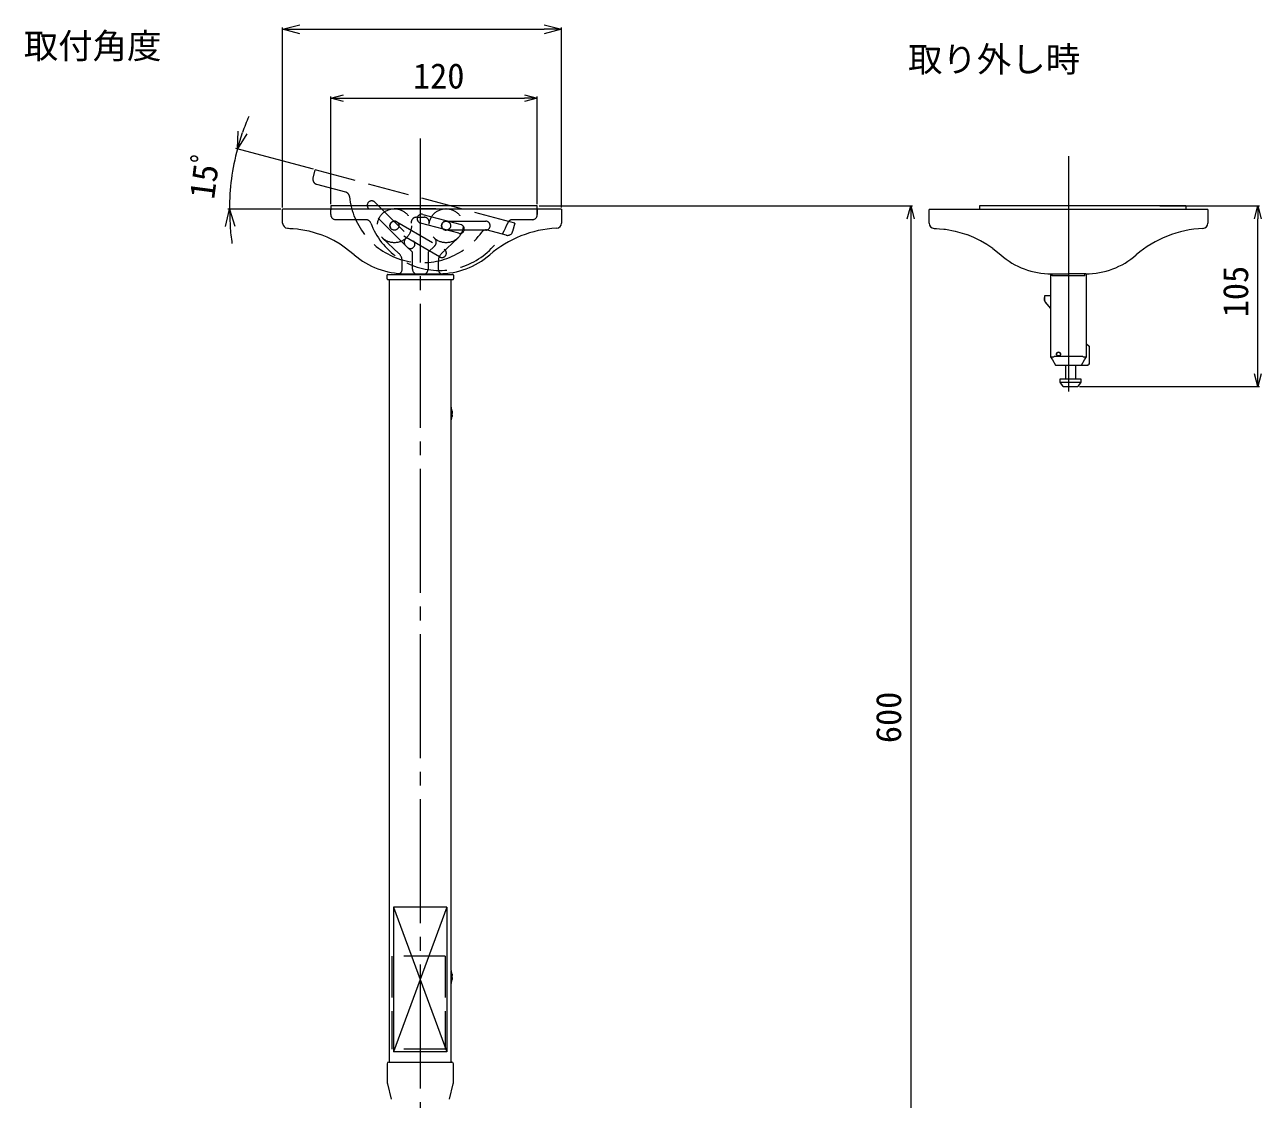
# Model space of a CAD drawing. Units: millimetres, scale not verified. Extents: x -2375 to -393, y -1680 to 1520.
# Drawn here: x -1613 to -895, y 178 to 802 of the extents above; entities that cross this region are included whole.
import ezdxf
from ezdxf.enums import TextEntityAlignment as Align

# ---------------------------------------------------------------- set-up
doc = ezdxf.new("R2010")
doc.units = ezdxf.units.MM
doc.header["$LTSCALE"] = 8
doc.linetypes.add('CHAIN2', pattern=[12, 9, -1, 1, -1])
doc.linetypes.add('DASHED3', pattern=[4, 3, -1])
doc.layers.add('0-1_USER1', color=4, linetype='Continuous')
for name, color, linetype, lineweight in [('0-3_YKK_D', 6, 'Continuous', 9), ('0-4_YKK_13', 4, 'Continuous', 9), ('0-5_YKK_12', 2, 'CHAIN2', 9)]:
    doc.layers.add(name, color=color, linetype=linetype, lineweight=lineweight)
doc.styles.add('ＭＳ ゴシック', font='')
doc.styles.get('ＭＳ ゴシック').set_extended_font_data('MS Gothic')

msp = doc.modelspace()

# ---------------------------------------------------------------- linework, layer by layer
at = {"layer": '0-3_YKK_D'}
for p, q in [((-1463.04, 799.484), (-1453.04, 802.163)), ((-1463.04, 695.956), (-1463.04, 800.484)), ((-1463.04, 799.484), (-1453.04, 799.484)), ((-1453.04, 796.804), (-1463.04, 799.484)), ((-1453.04, 799.484), (-1311.04, 799.484)), ((-1311.04, 802.163), (-1301.04, 799.484)), ((-1301.04, 799.484), (-1311.04, 799.484)), ((-1301.04, 799.484), (-1311.04, 796.804)), ((-1301.04, 695.956), (-1301.04, 800.484)), ((-1435.066, 759.484), (-1427.566, 761.493)), ((-1322.567, 761.493), (-1315.067, 759.484)), ((-1435.066, 697.856), (-1435.066, 760.484)), ((-1435.066, 759.484), (-1427.566, 759.484)), ((-1427.566, 757.474), (-1435.066, 759.484)), ((-1427.566, 759.484), (-1322.567, 759.484)), ((-1315.067, 759.484), (-1322.567, 759.484)), ((-1315.067, 759.484), (-1322.567, 757.474)), ((-1315.067, 697.856), (-1315.067, 760.484)), ((-1489.288, 729.987), (-1488.906, 740.332)), ((-1489.288, 729.987), (-1486.345, 739.544)), ((-1483.784, 738.755), (-1489.288, 729.987)), ((-1444.99, 718.117), (-1490.254, 730.245)), ((-1314.067, 696.856), (-1097.119, 696.856)), ((-1100.129, 689.356), (-1098.119, 696.856)), ((-1098.119, 696.856), (-1098.119, 689.356)), ((-1098.119, 696.856), (-1096.11, 689.356)), ((-953.533, 696.856), (-895.533, 696.856)), ((-898.542, 689.356), (-896.533, 696.856)), ((-896.533, 696.856), (-896.533, 689.356)), ((-896.533, 696.856), (-894.523, 689.356)), ((-1496.208, 684.864), (-1493.9, 694.956)), ((-1464.04, 694.956), (-1494.9, 694.956)), ((-1493.9, 694.956), (-1493.531, 684.963)), ((-1493.9, 694.956), (-1490.853, 685.062)), ((-1098.119, 689.356), (-1098.119, 104.356)), ((-896.533, 599.356), (-896.533, 689.356)), ((-896.533, 591.856), (-898.542, 599.356)), ((-896.533, 591.856), (-896.533, 599.356)), ((-894.523, 599.356), (-896.533, 591.856)), ((-1000.106, 591.856), (-895.533, 591.856))]:
    msp.add_line(p, q, dxfattribs=at)
for start, end in [(156.53159, 160.76579), (165, 180), (184.23419, 188.4684)]:
    msp.add_arc((-1358.553, 694.956), 135.347, start, end, dxfattribs=at)
at = {"layer": '0-4_YKK_13', "linetype": 'DASHED3'}
for p, q in [((-1445.318, 713.028), (-1444.024, 717.858)), ((-1328.112, 686.8), (-1444.024, 717.858)), ((-1426.383, 704.849), (-1443.196, 709.354)), ((-1409.422, 699.012), (-1386.91, 676.5)), ((-1435.066, 691.856), (-1435.066, 695.356)), ((-1435.066, 691.856), (-1435.066, 694.556)), ((-1390.587, 672.823), (-1413.099, 695.335)), ((-1398.066, 695.256), (-1368.066, 695.256)), ((-1385.307, 690.256), (-1380.826, 690.256)), ((-1381.61, 691.92), (-1359.394, 685.967)), ((-1414.66, 688.856), (-1432.066, 688.856)), ((-1371.795, 667.186), (-1399.366, 683.104)), ((-1396.766, 687.608), (-1369.195, 671.689)), ((-1360.74, 680.945), (-1382.956, 686.897)), ((-1368.066, 687.956), (-1345.067, 687.956)), ((-1345.067, 682.756), (-1368.066, 682.756)), ((-1333.081, 679.849), (-1344.098, 682.801)), ((-1318.066, 688.856), (-1329.472, 688.856)), ((-1328.112, 686.8), (-1329.407, 681.97)), ((-1395.42, 669.129), (-1404.908, 678.201)), ((-1361.225, 678.201), (-1370.713, 669.129)), ((-1387.567, 669.921), (-1391.461, 673.644)), ((-1387.567, 660.056), (-1387.567, 669.921)), ((-1374.672, 673.644), (-1378.567, 669.921)), ((-1378.567, 669.921), (-1378.567, 660.056)), ((-1393.566, 660.056), (-1393.566, 664.792)), ((-1372.566, 664.792), (-1372.566, 660.056)), ((-1399.509, 260.763), (-1399.509, 206.763)), ((-1368.509, 260.763), (-1399.509, 260.763)), ((-1368.509, 260.763), (-1368.509, 206.763)), ((-1368.509, 206.763), (-1399.509, 206.763))]:
    msp.add_line(p, q, dxfattribs=at)
at = {"layer": '0-4_YKK_13'}
for p, q in [((-1435.066, 696.856), (-1435.066, 694.556)), ((-1315.067, 696.856), (-1435.066, 696.856)), ((-1315.067, 694.556), (-1315.067, 696.856)), ((-1058.253, 696.856), (-1058.253, 694.856)), ((-938.253, 696.856), (-1058.253, 696.856)), ((-938.253, 696.856), (-938.253, 694.856)), ((-1463.04, 686.886), (-1463.04, 694.956)), ((-1301.04, 694.956), (-1463.04, 694.956)), ((-1301.04, 694.956), (-1301.04, 686.886)), ((-925.506, 694.856), (-1087.506, 694.856)), ((-1087.506, 686.786), (-1087.506, 694.856)), ((-925.506, 694.856), (-925.506, 686.786)), ((-1459.627, 683.864), (-1458.744, 683.82)), ((-1084.093, 683.764), (-1083.21, 683.72)), ((-1050.499, 672.119), (-1045.846, 668.399)), ((-1402.367, 654.556), (-1402.367, 656.556)), ((-1401.867, 657.056), (-1364.267, 657.056)), ((-1401.867, 654.056), (-1401.037, 654.056)), ((-1401.068, 654.056), (-1401.068, 199.256)), ((-1401.037, 654.056), (-1365.037, 654.056)), ((-1392.04, 657.456), (-1372.04, 657.456)), ((-1365.066, 579.906), (-1365.066, 654.056)), ((-1365.037, 654.056), (-1364.267, 654.056)), ((-1363.767, 656.556), (-1363.767, 654.556)), ((-1017.006, 657.356), (-1017.006, 609.256)), ((-1016.506, 657.356), (-1006.506, 657.356)), ((-1016.037, 656.256), (-1016.037, 657.356)), ((-1014.802, 656.256), (-1016.037, 656.256)), ((-998.209, 656.256), (-1014.802, 656.256)), ((-996.506, 657.356), (-1006.506, 657.356)), ((-996.974, 656.256), (-998.209, 656.256)), ((-996.974, 656.256), (-996.974, 657.36)), ((-996.006, 609.256), (-996.006, 657.382)), ((-1020.706, 643.156), (-1020.706, 642.749)), ((-1017.006, 644.656), (-1020.506, 644.656)), ((-1020.506, 644.656), (-1020.506, 643.156)), ((-1020.506, 643.156), (-1020.506, 642.542)), ((-1020.003, 640.819), (-1017.006, 637.251)), ((-1019.811, 640.622), (-1017.006, 637.256)), ((-996.006, 616.756), (-994.506, 615.256)), ((-994.506, 615.256), (-994.506, 605.256)), ((-994.506, 615.256), (-994.506, 605.256)), ((-1017.006, 609.256), (-1017.004, 609.253)), ((-1017.004, 609.253), (-1016.998, 609.243)), ((-1016.998, 609.243), (-1016.988, 609.226)), ((-1015.107, 609.225), (-1014.802, 609.256)), ((-998.209, 609.256), (-1014.802, 609.256)), ((-1012.039, 604.256), (-1000.973, 604.256)), ((-1008.106, 596.356), (-1008.106, 604.256)), ((-1002.506, 604.256), (-1002.506, 596.356)), ((-996.024, 609.226), (-996.014, 609.243)), ((-996.014, 609.243), (-996.008, 609.253)), ((-996.008, 609.253), (-996.006, 609.256)), ((-1011.306, 594.356), (-1011.306, 596.356)), ((-1011.306, 596.356), (-1000.351, 596.356)), ((-1000.351, 596.356), (-999.306, 596.356)), ((-999.306, 596.356), (-999.306, 594.356)), ((-1009.506, 591.856), (-1011.306, 594.356)), ((-1011.306, 594.356), (-1000.351, 594.356)), ((-1009.506, 591.856), (-1001.838, 591.856)), ((-1001.838, 591.856), (-1001.106, 591.856)), ((-999.306, 594.356), (-1001.106, 591.856)), ((-1000.351, 594.356), (-999.306, 594.356)), ((-1365.117, 572.873), (-1365.117, 579.402)), ((-1364.545, 575.172), (-1364.754, 575.191)), ((-1365.066, 252.406), (-1365.066, 572.453)), ((-1367.567, 289.256), (-1398.567, 205.256)), ((-1398.567, 289.256), (-1367.567, 205.256)), ((-1398.567, 289.256), (-1398.567, 205.256)), ((-1367.567, 289.256), (-1398.567, 289.256)), ((-1367.567, 289.256), (-1367.567, 205.256)), ((-1365.117, 249.543), (-1365.117, 251.939)), ((-1365.117, 245.417), (-1365.117, 249.543)), ((-1365.066, 199.256), (-1365.066, 244.953)), ((-1364.756, 249.583), (-1364.551, 249.601)), ((-1367.567, 205.256), (-1398.567, 205.256)), ((-1402.367, 198.256), (-1402.367, 187.995)), ((-1401.366, 199.256), (-1400.894, 199.256)), ((-1365.239, 199.256), (-1364.767, 199.256)), ((-1363.766, 187.995), (-1363.766, 198.256)), ((-1402.187, 186.54), (-1399.961, 177.635)), ((-1366.172, 177.635), (-1363.946, 186.54))]:
    msp.add_line(p, q, dxfattribs=at)
at = {"layer": '0-4_YKK_13', "linetype": 'DASHED3'}
msp.add_lwpolyline([(-1315.067, 694.556), (-1315.067, 691.856), (-1315.067, 695.356)], dxfattribs=at)
at = {"layer": '0-4_YKK_13'}
for points in [[(-1460.164, 683.889), (-1460.164, 683.889), (-1459.866, 683.875), (-1459.627, 683.864)], [(-1458.744, 683.82), (-1456.95, 683.706), (-1454.428, 683.463), (-1453.527, 683.345)], [(-1453.527, 683.345), (-1447.879, 682.29), (-1441.108, 680.288)], [(-1084.63, 683.789), (-1084.63, 683.789), (-1084.332, 683.776), (-1084.093, 683.764)], [(-1083.21, 683.72), (-1081.416, 683.606), (-1078.894, 683.363), (-1077.993, 683.245)], [(-1077.993, 683.245), (-1072.345, 682.19), (-1065.574, 680.188)], [(-1421.38, 668.499), (-1427.198, 672.966), (-1429.55, 674.605), (-1433.207, 676.745), (-1437.123, 678.677), (-1441.108, 680.288)], [(-1050.499, 672.119), (-1054.016, 674.505), (-1057.673, 676.644), (-1061.589, 678.577), (-1065.574, 680.188)], [(-1401.867, 657.056), (-1402.032, 657.028), (-1402.179, 656.946), (-1402.291, 656.821), (-1402.354, 656.666), (-1402.367, 656.556)], [(-1402.367, 654.556), (-1402.339, 654.39), (-1402.257, 654.244), (-1402.132, 654.132), (-1401.976, 654.068), (-1401.867, 654.056)], [(-1363.767, 656.556), (-1363.795, 656.721), (-1363.876, 656.868), (-1364.002, 656.98), (-1364.157, 657.044), (-1364.267, 657.056)], [(-1364.267, 654.056), (-1364.101, 654.084), (-1363.954, 654.166), (-1363.843, 654.291), (-1363.779, 654.446), (-1363.767, 654.556)], [(-1020.506, 643.656), (-1020.706, 643.656), (-1020.706, 643.156)], [(-1016.988, 609.226), (-1015.87, 607.364), (-1014.006, 604.256)], [(-1016.988, 609.226), (-1016.845, 609.128), (-1016.45, 609.071), (-1015.845, 609.105), (-1015.107, 609.225)], [(-1014.006, 604.256), (-1013.892, 604.256), (-1013.534, 604.256), (-1013.017, 604.256), (-1012.406, 604.256), (-1012.039, 604.256)], [(-1000.973, 604.256), (-1000.248, 604.256), (-999.623, 604.256), (-999.225, 604.256), (-999.033, 604.256), (-999.006, 604.256), (-996.385, 604.256), (-995.506, 604.256)], [(-999.006, 604.256), (-997.141, 607.364), (-996.024, 609.226)], [(-998.209, 609.256), (-997.904, 609.225), (-997.343, 609.127), (-996.708, 609.071), (-996.247, 609.105), (-996.024, 609.226)], [(-1364.766, 575.188), (-1364.706, 575.182), (-1364.568, 575.163)], [(-1364.546, 577.147), (-1364.538, 577.145), (-1364.509, 577.233), (-1364.516, 577.438), (-1364.555, 577.733), (-1364.568, 577.807)], [(-1364.568, 577.478), (-1364.538, 577.262), (-1364.509, 576.877), (-1364.516, 576.548), (-1364.555, 576.305), (-1364.568, 576.265)], [(-1364.53, 575.159), (-1364.509, 575.439), (-1364.515, 575.768), (-1364.555, 576.011), (-1364.568, 576.051)], [(-1364.568, 575.163), (-1364.538, 575.17), (-1364.509, 575.083), (-1364.515, 574.878), (-1364.555, 574.583), (-1364.568, 574.508)], [(-1364.896, 249.574), (-1364.706, 249.588), (-1364.568, 249.606)], [(-1364.568, 250.302), (-1364.538, 250.113), (-1364.509, 249.83), (-1364.516, 249.655), (-1364.555, 249.601), (-1364.568, 249.606)], [(-1364.568, 248.82), (-1364.538, 248.926), (-1364.509, 249.201), (-1364.515, 249.547), (-1364.521, 249.603)], [(-1364.568, 248.493), (-1364.538, 248.387), (-1364.509, 248.112), (-1364.516, 247.766), (-1364.555, 247.388), (-1364.568, 247.303)], [(-1364.568, 247.012), (-1364.538, 247.2), (-1364.509, 247.483), (-1364.515, 247.658), (-1364.551, 247.707)], [(-1400.894, 199.256), (-1400.151, 199.256), (-1398.803, 199.256), (-1395.932, 199.256), (-1393.631, 199.256), (-1391.216, 199.256), (-1390.216, 199.256), (-1375.917, 199.256)], [(-1375.917, 199.256), (-1373.166, 199.256), (-1370.534, 199.256), (-1367.674, 199.256), (-1366.018, 199.256), (-1365.239, 199.256)]]:
    msp.add_lwpolyline(points, dxfattribs=at)
for points in [[(-1011.106, 610.756), (-1011.173, 610.36), (-1011.368, 610.008), (-1011.667, 609.74), (-1012.039, 609.586), (-1012.442, 609.564), (-1012.83, 609.677), (-1013.159, 609.912), (-1013.391, 610.243), (-1013.499, 610.631), (-1013.474, 611.032), (-1013.318, 611.401), (-1013.049, 611.698), (-1012.695, 611.891), (-1012.297, 611.956), (-1011.898, 611.885), (-1011.547, 611.686), (-1011.281, 611.381), (-1011.132, 611.007)], [(-995.506, 604.256), (-995.175, 604.313), (-994.881, 604.475), (-994.658, 604.727), (-994.53, 605.037), (-994.506, 605.256), (-994.562, 604.925), (-994.725, 604.632), (-994.976, 604.409), (-995.286, 604.281)]]:
    msp.add_lwpolyline(points, close=True, dxfattribs=at)
at = {"layer": '0-4_YKK_13', "linetype": 'DASHED3'}
for centre, radius in [((-1398.066, 685.356), 9.9), ((-1368.066, 685.356), 9.9), ((-1398.066, 685.356), 2.6), ((-1368.066, 685.356), 2.6)]:
    msp.add_circle(centre, radius, dxfattribs=at)
at = {"layer": '0-4_YKK_13'}
msp.add_circle((-1012.306, 610.756), 1.067, dxfattribs=at)
at = {"layer": '0-4_YKK_13', "linetype": 'DASHED3'}
for centre, radius, start, end in [((-1442.42, 712.252), 3, 165, 255), ((-1427.16, 701.951), 3, 5.58817, 75), ((-1381.876, 706.382), 42.5, 185.58817, 324.41182), ((-1411.261, 697.174), 2.6, 45, 225), ((-1432.066, 691.856), 3, 180, 270), ((-1385.307, 687.256), 3, 90, 188.46971), ((-1382.283, 689.409), 2.6, 75, 255), ((-1380.826, 687.256), 3, 351.53027, 90), ((-1318.066, 691.856), 3, 270, 0), ((-1414.66, 685.856), 3, 20.58817, 90), ((-1372.067, 701.856), 42.5, 200.58817, 339.41182), ((-1398.066, 685.356), 2.6, 60, 239.99998), ((-1368.066, 685.356), 2.6, 90, 270), ((-1360.067, 683.456), 2.6, 255, 75), ((-1344.875, 679.903), 3, 75, 144.41182), ((-1345.067, 685.356), 2.6, 270, 90), ((-1329.472, 685.856), 3, 90, 159.41182), ((-1389.387, 675.812), 3, 132.28316, 226.28378), ((-1388.749, 674.661), 2.6, 225, 45), ((-1376.746, 675.812), 3, 313.7162, 47.71683), ((-1332.304, 682.746), 3, 255, 345), ((-1399.566, 664.792), 6, 0, 46.28378), ((-1366.566, 664.792), 6, 133.7162, 180), ((-1370.495, 669.438), 2.6, 239.99998, 60), ((-1396.567, 660.056), 3, 270, 0), ((-1384.566, 660.056), 3, 180, 270), ((-1381.566, 660.056), 3, 270, 0), ((-1369.566, 660.056), 3, 180, 270)]:
    msp.add_arc(centre, radius, start, end, dxfattribs=at)
at = {"layer": '0-4_YKK_13'}
for centre, radius, start, end in [((-1460.047, 686.844), 2.957, 179.1727, 267.74014), ((-1300.832, 619.718), 64.245, 92.75336, 130.71565), ((-1304.038, 686.862), 2.974, 272.30061, 0.47058), ((-1084.513, 686.743), 2.957, 179.1727, 267.74014), ((-925.22, 619.259), 64.608, 92.80714, 130.48412), ((-928.503, 686.761), 2.974, 272.30061, 0.47058), ((-1392.04, 701.956), 44.5, 228.75108, 270), ((-1372.04, 701.956), 44.5, 270, 311.2489), ((-1016.506, 701.856), 44.5, 228.75108, 270), ((-996.506, 701.856), 44.5, 270, 311.2489), ((-1017.706, 642.749), 3, 180, 220.03026), ((-1017.506, 642.542), 3, 180, 219.80556), ((-1328.32, 576.156), 36.938, 174.17339, 185.75421), ((-1373.517, 576.156), 9.1, 12.74654, 22.61986), ((-1372.825, 576.313), 8.391, 10.2608, 16.17232), ((-1365.684, 578.485), 0.932, 349.82706, 10.17293), ((-1372.825, 575.983), 8.391, 10.2608, 16.17238), ((-1365.78, 577.013), 1.424, 315.40947, 328.32178), ((-1375.168, 575.46), 10.417, 356.97795, 3.0414), ((-1365.78, 575.911), 1.424, 315.40744, 328.32047), ((-1365.64, 575.399), 1.255, 31.27814, 37.20149), ((-1373.517, 576.156), 9.1, 337.38013, 349.39095), ((-1328.317, 248.656), 36.94, 174.17375, 185.75385), ((-1373.517, 248.656), 9.1, 14.48163, 22.61986), ((-1373.517, 248.656), 9.1, 337.38013, 345.61253), ((-1372.976, 248.796), 8.542, 10.15402, 16.01538), ((-1365.63, 248.863), 1.296, 34.99153, 48.19846), ((-1375.37, 249.272), 10.619, 356.99748, 3.0025), ((-1365.632, 247.748), 1.298, 35.00401, 48.18597), ((-1372.974, 248.808), 8.539, 343.98412, 349.84735), ((-1372.978, 248.518), 8.544, 343.98451, 349.84515), ((-1365.483, 246.306), 0.732, 348.54633, 11.52684), ((-1365.56, 249.506), 1.207, 315.20474, 325.32707), ((-1401.366, 198.256), 1, 90, 180), ((-1364.767, 198.256), 1, 0, 90), ((-1396.366, 187.995), 6, 180, 194.03624), ((-1369.767, 187.995), 6, 345.96375, 0)]:
    msp.add_arc(centre, radius, start, end, dxfattribs=at)
at = {"layer": '0-5_YKK_12'}
msp.add_line((-1383.067, 735.966), (-1383.067, -257.04), dxfattribs=at)
at = {"layer": '0-5_YKK_12', "linetype": 'Continuous'}
msp.add_line((-1006.506, 725.733), (-1006.506, 589.047), dxfattribs=at)

# ---------------------------------------------------------------- texts
at = {"layer": '0-1_USER1', "style": 'ＭＳ ゴシック'}
for s, p in [('取付角度', (-1613.365, 778.127)), ('取り外し時', (-1099.708, 770.331))]:
    msp.add_text(s, height=14.66, dxfattribs=at).set_placement(p, align=Align.BOTTOM_LEFT)
at = {"layer": '0-3_YKK_D', "color": 4, "style": 'ＭＳ ゴシック'}
msp.add_text('120', height=14.66, dxfattribs=at).set_placement((-1387.306, 760.684), align=Align.BOTTOM_LEFT)
for s, rotation, p in [('15ﾟ', 82.5, (-1498.483, 699.661)), ('105', 90, (-897.732, 632.116)), ('600', 90, (-1099.319, 384.616))]:
    msp.add_text(s, height=14.66, rotation=rotation, dxfattribs=at).set_placement(p, align=Align.BOTTOM_LEFT)

doc.saveas('drawing.dxf')
